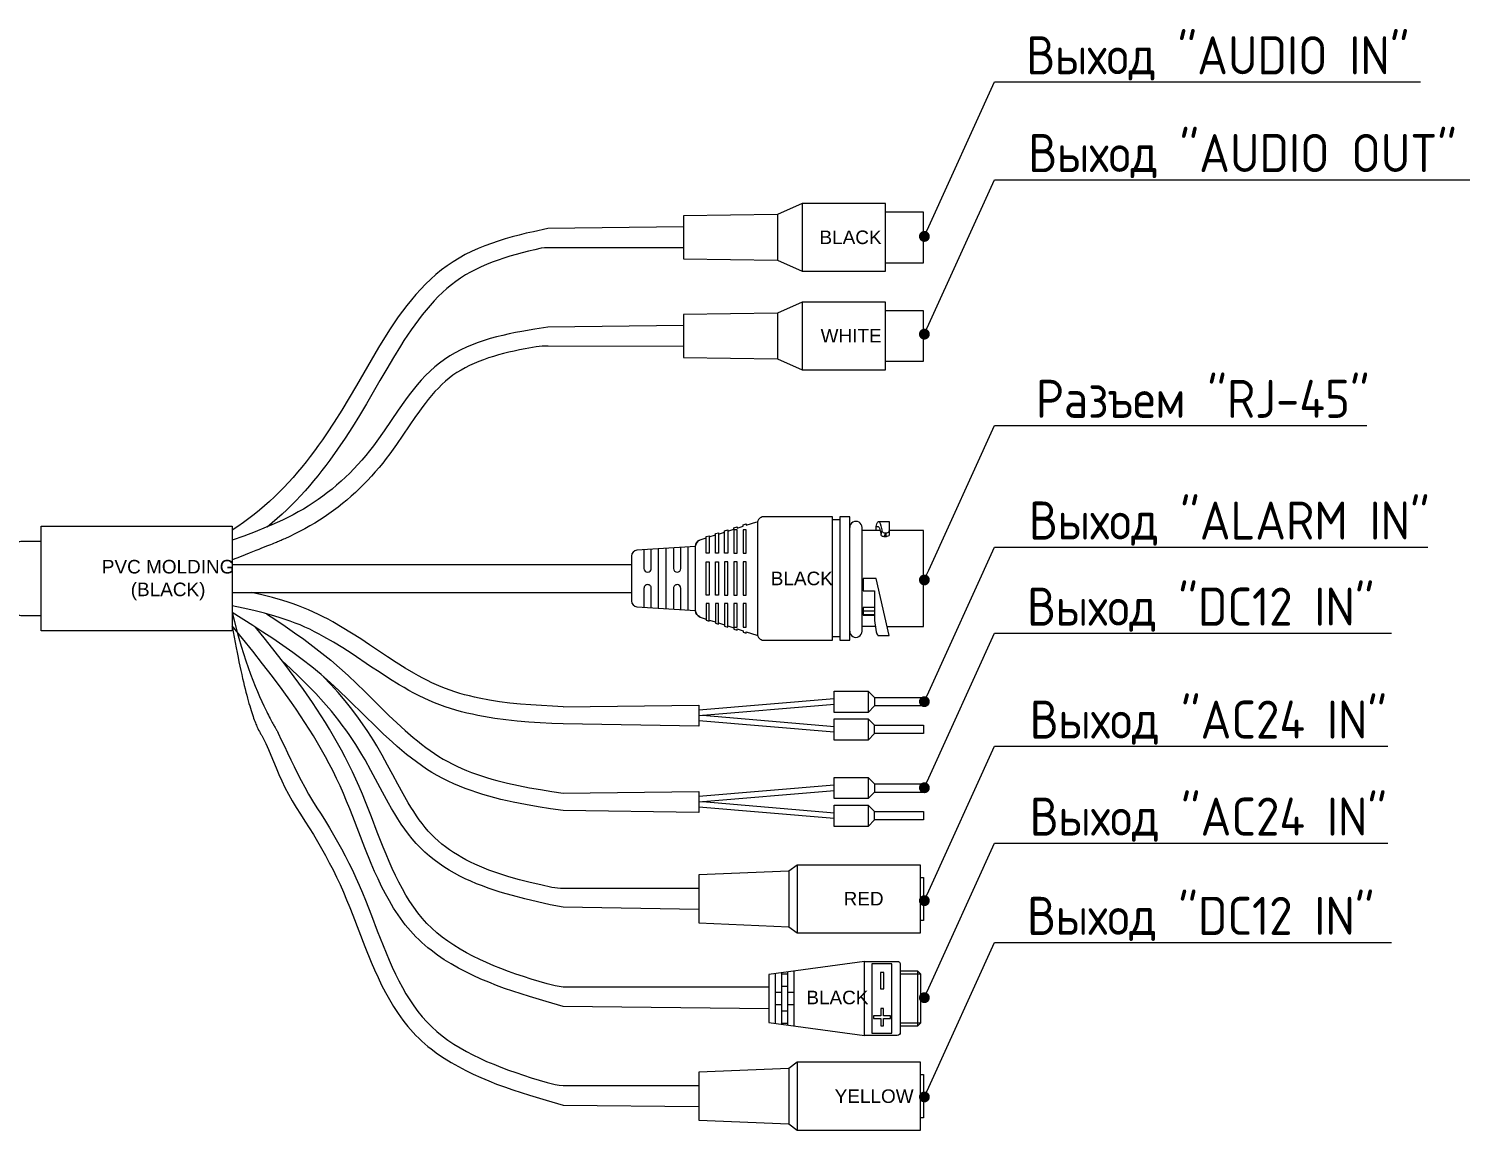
# Model space of a CAD drawing. Header units: millimetres. Extents: x -495897 to 1376592, y -28539 to 470976.
# Drawn here: x 385587 to 398875, y 250899 to 261030 of the extents above; entities that cross this region are included whole.
import ezdxf
from ezdxf import colors
from ezdxf.entities.mleader import LeaderData, LeaderLine
from ezdxf.math import Vec2, Vec3

# ---------------------------------------------------------------- set-up
doc = ezdxf.new("R2010")
doc.units = ezdxf.units.MM
for name, color, linetype in [('PDF _0', 7, 'Continuous'), ('PDF _1', 7, 'Continuous'), ('PDF _Текст', 7, 'Continuous')]:
    doc.layers.add(name, color=color, linetype=linetype)
doc.styles.add('ISOCPEUR', font='isocpeur.ttf', dxfattribs={"width": 0.9, "height": 350})
doc.styles.add('PDF Arial', font='arial.ttf')

# ---------------------------------------------------------------- blocks, each defined once
blk = doc.blocks.new('_Dot')
at = {"color": 0, "linetype": 'ByBlock', "lineweight": -2}
blk.add_line((-0.5, 0), (-1, 0), dxfattribs=at)
at = {"color": 0, "linetype": 'ByBlock', "lineweight": 0, "const_width": 0.5}
blk.add_lwpolyline([(-0.25, 0, 1), (0.25, 0, 1)], format="xyb", close=True, dxfattribs=at)

msp = doc.modelspace()

# ---------------------------------------------------------------- linework, layer by layer
at = {"layer": 'PDF _0', "lineweight": 0}
for points in [[(392702.614, 259423.479), (392476.298, 259321.465), (392476.298, 258902.267), (392702.614, 258800.254)], [(392476.298, 259321.465), (391608.756, 259310.321), (391608.756, 258913.412), (392476.298, 258902.267)], [(393468.143, 258879.121), (393819.617, 258879.121), (393819.617, 259344.611), (393468.143, 259344.611)], [(391608.756, 259208.308), (390361.449, 259192.02), (390228.575, 259163.73), (390163.423, 259149.157), (390098.272, 259132.869), (390033.12, 259115.724), (389968.826, 259096.864), (389905.389, 259077.147), (389842.81, 259056.573), (389781.087, 259033.427), (389720.222, 259008.567), (389661.071, 258981.992), (389601.921, 258952.845), (389545.342, 258921.127), (389489.62, 258887.694), (389435.613, 258850.832), (389383.321, 258812.256), (389332.743, 258771.107), (389284.736, 258728.245), (389237.587, 258682.81), (389192.153, 258636.518), (389148.433, 258587.655), (389106.427, 258537.934), (389065.279, 258486.498), (389024.988, 258434.206), (388986.411, 258380.199), (388948.692, 258325.334), (388911.83, 258269.613), (388874.968, 258213.034), (388804.673, 258099.019), (388736.093, 257982.432), (388601.504, 257750.116), (388534.638, 257634.387), (388466.057, 257522.086), (388396.62, 257411.5), (388325.468, 257303.486), (388288.606, 257250.336), (388251.744, 257198.901), (388214.882, 257147.466), (388176.305, 257096.887), (388137.729, 257047.167), (388098.295, 256998.303), (388058.861, 256950.297), (388017.713, 256903.148), (387976.565, 256856.856), (387933.702, 256812.279), (387890.839, 256767.701), (387846.262, 256724.839), (387801.685, 256682.833), (387755.393, 256642.542), (387709.101, 256602.251), (387661.095, 256563.675), (387611.374, 256525.955), (387561.653, 256489.093), (387510.218, 256453.089), (387458.782, 256417.941)], [(391608.756, 259015.425), (390361.449, 259015.425), (390331.445, 259014.568), (390301.441, 259011.139), (390242.291, 258998.28), (390183.997, 258984.564), (390125.704, 258969.991), (390069.125, 258954.56), (390012.546, 258938.272), (389957.682, 258921.127), (389903.675, 258903.125), (389850.525, 258883.408), (389799.09, 258862.834), (389748.512, 258840.545), (389698.791, 258817.399), (389650.784, 258792.539), (389604.493, 258765.964), (389559.915, 258736.817), (389516.195, 258706.813), (389474.19, 258674.237), (389433.042, 258640.804), (389392.751, 258604.8), (389354.174, 258567.08), (389315.598, 258527.647), (389278.736, 258486.498), (389241.874, 258443.636), (389206.726, 258399.916), (389171.579, 258354.481), (389137.288, 258308.189), (389103.855, 258260.183), (389070.423, 258212.177), (389037.847, 258162.456), (389005.271, 258111.878), (388941.834, 258008.15), (388880.112, 257902.708), (388817.532, 257795.551), (388693.23, 257580.38), (388628.936, 257473.223), (388563.785, 257367.78), (388496.919, 257264.052), (388427.481, 257162.039), (388357.186, 257062.597), (388320.324, 257013.734), (388283.462, 256965.727), (388245.743, 256918.578), (388207.166, 256871.429), (388167.733, 256825.138), (388128.299, 256779.703), (388087.151, 256735.126), (388046.002, 256691.406), (388003.997, 256648.543), (387960.277, 256606.537), (387916.557, 256565.389), (387871.122, 256525.098), (387824.83, 256485.664), (387778.539, 256447.088)], [(392702.614, 258516.502), (392476.298, 258414.489), (392476.298, 257994.434), (392702.614, 257892.42)], [(392476.298, 258414.489), (391608.756, 258403.345), (391608.756, 258006.435), (392476.298, 257994.434)], [(393468.143, 257972.145), (393819.617, 257972.145), (393819.617, 258436.778), (393468.143, 258436.778)], [(391608.756, 258301.331), (390361.449, 258285.043), (390241.433, 258267.041), (390122.275, 258247.324), (390063.124, 258236.18), (390004.831, 258223.321), (389946.538, 258210.462), (389889.101, 258195.889), (389832.523, 258180.458), (389776.801, 258162.456), (389721.079, 258143.596), (389667.072, 258123.022), (389613.922, 258100.734), (389561.63, 258076.73), (389510.195, 258050.155), (389461.331, 258021.009), (389412.467, 257989.29), (389366.176, 257955.857), (389320.741, 257919.853), (389277.878, 257881.276), (389236.73, 257840.128), (389197.296, 257798.122), (389159.577, 257754.402), (389122.715, 257709.825), (389087.568, 257663.533), (389053.277, 257617.242), (388986.411, 257522.086), (388856.109, 257330.918), (388790.1, 257237.477), (388756.667, 257192.9), (388722.377, 257148.323), (388688.087, 257105.46), (388652.082, 257063.455), (388615.22, 257022.306), (388577.501, 256982.015), (388538.924, 256942.582), (388499.49, 256904.862), (388460.057, 256868), (388418.908, 256831.996), (388377.76, 256796.848), (388334.897, 256763.415), (388292.035, 256730.839), (388248.315, 256699.121), (388203.737, 256669.117), (388158.303, 256639.97), (388112.868, 256612.538), (388065.719, 256585.963), (388018.57, 256560.246), (387970.564, 256535.385), (387921.7, 256511.382), (387871.979, 256488.236), (387822.259, 256465.948), (387771.681, 256444.516), (387668.81, 256403.368), (387564.225, 256363.934), (387458.782, 256327.072)], [(391608.756, 258108.449), (390365.735, 258111.021), (390337.446, 258111.878), (390309.157, 258110.163), (390282.582, 258106.734), (390256.007, 258103.305), (390153.136, 258085.303), (390102.558, 258075.873), (390052.837, 258065.586), (390003.974, 258054.442), (389955.11, 258043.297), (389907.104, 258030.439), (389860.812, 258016.723), (389814.52, 258002.149), (389769.943, 257986.719), (389726.223, 257969.573), (389683.36, 257952.428), (389642.212, 257932.711), (389601.921, 257912.137), (389563.344, 257890.706), (389525.625, 257867.56), (389488.763, 257842.7), (389453.616, 257816.125), (389420.183, 257787.835), (389386.75, 257757.831), (389355.031, 257726.113), (389323.313, 257692.68), (389292.452, 257657.533), (389262.448, 257620.671), (389232.444, 257582.951), (389203.297, 257543.518), (389174.15, 257503.227), (389145.004, 257462.936), (389087.568, 257378.925), (389029.274, 257292.342), (388969.266, 257205.759), (388907.544, 257120.033), (388875.826, 257077.171), (388843.25, 257035.165), (388808.96, 256994.017), (388774.669, 256953.726), (388739.522, 256914.292), (388703.517, 256875.716), (388666.655, 256837.996), (388629.793, 256801.134), (388591.217, 256765.13), (388552.64, 256729.982), (388513.207, 256695.692), (388472.915, 256662.259), (388431.767, 256630.541), (388389.762, 256598.822), (388347.756, 256568.818), (388304.893, 256538.814), (388261.173, 256510.525), (388217.453, 256483.95), (388172.876, 256457.375), (388127.442, 256431.657), (388082.007, 256407.654), (388035.715, 256384.508), (387989.423, 256361.362), (387943.132, 256339.931), (387931.13, 256334.787), (387925.129, 256331.358), (387918.271, 256328.787), (387909.699, 256324.5), (387897.697, 256320.214), (387890.839, 256316.785), (387883.124, 256314.213), (387873.694, 256309.927), (387864.264, 256305.641), (387852.263, 256301.354), (387839.404, 256296.211), (387825.688, 256290.21), (387809.4, 256284.209), (387792.255, 256277.351), (387772.538, 256269.636), (387751.106, 256261.063), (387727.961, 256251.634), (387703.1, 256241.347), (387675.668, 256230.202), (387645.664, 256219.058), (387613.088, 256206.199), (387578.798, 256192.483), (387541.079, 256177.052), (387501.645, 256161.622), (387458.782, 256144.477)], [(392016.809, 256410.226), (392074.245, 256428.228), (392074.245, 256440.23), (392102.535, 256449.66), (392102.535, 256437.658), (392159.114, 256455.66), (392159.114, 256467.662), (392187.403, 256476.235), (392187.403, 256465.09), (392283.416, 256495.094)], [(393048.945, 256512.239), (392980.364, 256512.239)], [(393382.417, 256416.227), (393382.417, 256451.374), (393390.132, 256477.092), (393395.276, 256489.951), (393399.562, 256495.094), (393402.134, 256497.666), (393404.706, 256498.523), (393502.433, 256498.523), (393502.433, 256375.936), (393501.576, 256370.792), (393498.147, 256367.363), (393490.431, 256362.22), (393481.002, 256358.791), (393475.858, 256357.933), (393471.572, 256357.933)], [(393382.417, 256449.66), (393388.418, 256450.517), (393394.419, 256451.374), (393401.277, 256450.517), (393404.706, 256448.802), (393407.278, 256447.088), (393410.707, 256441.944), (393413.278, 256435.944), (393417.565, 256424.799), (393423.565, 256399.939), (393426.137, 256387.08), (393426.994, 256380.222), (393427.852, 256375.078)], [(393404.706, 256498.523), (393408.135, 256497.666), (393410.707, 256495.951), (393414.136, 256490.808), (393419.279, 256480.521), (393426.137, 256457.375), (393431.281, 256433.372), (393433.852, 256420.513), (393434.71, 256414.512), (393435.567, 256409.369), (393437.282, 256405.082), (393440.711, 256401.653), (393448.426, 256396.51), (393457.856, 256393.081), (393462.999, 256393.081), (393467.285, 256392.224)], [(391755.346, 256326.215), (391818.783, 256346.789)], [(391847.073, 256356.219), (391903.652, 256374.221)], [(391931.941, 256382.794), (391988.52, 256400.796)], [(393139.814, 255520.395), (393139.814, 256427.371)], [(393420.136, 256416.227), (393252.972, 256416.227)], [(393460.427, 256357.933), (393456.141, 256357.933), (393450.998, 256358.791), (393441.568, 256361.362), (393437.282, 256363.934), (393432.995, 256367.363), (393429.566, 256371.649), (393427.852, 256375.078), (393435.567, 256409.369)], [(393471.572, 256392.224), (393475.858, 256393.081), (393481.002, 256393.081), (393490.431, 256396.51), (393494.718, 256399.082), (393498.147, 256401.653), (393501.576, 256405.94), (393502.433, 256411.083)], [(393483.573, 255531.539), (393819.617, 255531.539), (393819.617, 256416.227), (393502.433, 256416.227)], [(391381.583, 255700.418), (391381.583, 256247.347)], [(391450.164, 255696.132), (391450.164, 256251.634)], [(391654.19, 255683.273), (391654.19, 256264.492)], [(387458.782, 256101.614), (391132.122, 256101.614)], [(391279.57, 256030.462), (391279.57, 256030.462)], [(391279.57, 255917.304), (391279.57, 255917.304)], [(391552.177, 256030.462), (391552.177, 256030.462)], [(391552.177, 255917.304), (391552.177, 255917.304)], [(387458.782, 255846.152), (391132.122, 255846.152)], [(390502.896, 254794.299), (390403.455, 254798.586), (390304.87, 254803.729), (390206.286, 254810.587), (390109.416, 254818.303), (390012.546, 254827.732), (389917.391, 254839.734), (389823.95, 254854.307), (389731.366, 254872.31), (389685.932, 254882.597), (389640.497, 254892.884), (389595.92, 254904.885), (389551.343, 254916.887), (389507.623, 254930.603), (389464.76, 254945.176), (389421.04, 254960.607), (389379.034, 254977.752), (389337.029, 254995.754), (389295.023, 255014.614), (389253.875, 255034.331), (389211.87, 255055.762), (389170.721, 255078.051), (389130.43, 255101.197), (389048.991, 255149.203), (388967.552, 255200.639), (388886.113, 255252.931), (388722.377, 255362.66), (388640.08, 255417.524), (388556.069, 255471.531), (388471.201, 255523.824), (388384.618, 255574.402), (388340.898, 255598.405), (388296.321, 255621.551), (388251.744, 255643.84), (388205.452, 255665.271), (388160.017, 255685.845), (388112.868, 255704.705), (388066.576, 255722.707), (388019.427, 255739.852), (387971.421, 255756.14), (387924.272, 255770.713), (387828.259, 255799.003), (387731.39, 255823.863), (387634.52, 255846.152)], [(390502.039, 254794.299), (391750.203, 254808.873), (391750.203, 254615.99), (390502.896, 254635.707), (390397.454, 254639.994), (390292.011, 254645.994), (390186.569, 254652.852), (390081.127, 254661.425), (389976.541, 254672.569), (389872.814, 254686.285), (389821.378, 254694.001), (389769.943, 254703.43), (389718.508, 254712.86), (389667.93, 254724.005), (389616.494, 254735.149), (389566.773, 254748.008), (389516.195, 254762.581), (389466.475, 254777.154), (389416.754, 254793.442), (389367.89, 254811.445), (389319.027, 254830.304), (389271.02, 254850.878), (389223.871, 254872.31), (389176.722, 254895.456), (389130.43, 254919.459), (389084.139, 254944.319), (389038.704, 254970.037), (388994.127, 254996.612), (388905.829, 255051.476), (388818.389, 255108.055), (388731.807, 255165.491), (388560.356, 255279.506), (388474.63, 255335.228), (388388.904, 255388.377), (388302.322, 255438.098), (388259.459, 255462.101), (388215.739, 255484.39), (388172.019, 255506.679), (388127.442, 255527.253), (388082.864, 255546.112), (388037.43, 255564.115), (387991.995, 255581.26), (387944.846, 255597.548), (387898.554, 255612.978), (387851.405, 255627.552), (387755.393, 255654.127), (387657.666, 255678.13), (387558.224, 255700.418), (387458.782, 255721.85)], [(387774.252, 255648.983), (387860.835, 255592.404), (387946.561, 255534.111), (388032.286, 255474.96), (388117.155, 255414.095), (388201.166, 255352.373), (388283.462, 255287.221), (388365.759, 255221.213), (388445.483, 255151.775), (388524.351, 255080.623), (388601.504, 255007.756), (388676.942, 254934.889), (388751.524, 254861.165), (388826.105, 254787.441), (388899.829, 254714.575), (388973.553, 254644.28), (389048.991, 254575.699), (389124.43, 254510.548), (389162.149, 254478.829), (389200.725, 254448.826), (389239.302, 254418.822), (389278.736, 254390.532), (389319.027, 254363.1), (389358.46, 254337.382), (389399.609, 254312.522), (389440.757, 254289.376), (389482.762, 254267.087), (389525.625, 254246.513), (389569.345, 254226.796), (389613.922, 254207.937), (389659.357, 254189.934), (389704.792, 254172.789), (389751.083, 254157.359), (389798.232, 254141.928), (389845.381, 254128.212), (389893.388, 254114.496), (389942.251, 254102.494), (389991.115, 254090.493), (390090.556, 254068.204), (390191.713, 254048.487), (390294.583, 254031.342), (390398.311, 254015.054), (390502.896, 253999.624), (391750.203, 254015.054), (391750.203, 253822.172), (390502.896, 253839.317), (390387.167, 253855.605), (390272.295, 253873.607), (390157.422, 253894.181), (390043.407, 253916.47), (389986.829, 253928.472), (389930.25, 253941.33), (389874.528, 253955.904), (389819.664, 253970.477), (389763.942, 253986.765), (389709.935, 254003.91), (389655.928, 254021.912), (389601.921, 254041.629), (389548.771, 254062.203), (389496.478, 254085.349), (389445.043, 254108.495), (389394.465, 254134.213), (389343.887, 254161.645), (389295.023, 254189.934), (389247.017, 254220.796), (389199.011, 254252.514), (389152.719, 254285.947), (389107.284, 254320.237), (389062.707, 254355.385), (389018.987, 254391.389), (388975.267, 254429.109), (388932.404, 254466.828), (388848.393, 254543.981), (388766.097, 254623.706), (388684.658, 254703.43), (388522.636, 254863.737), (388441.197, 254940.89), (388358.901, 255016.329), (388275.747, 255089.195), (388190.021, 255159.49), (388102.581, 255227.213), (388014.284, 255293.222), (387924.272, 255357.516), (387832.546, 255420.096), (387739.962, 255480.961), (387647.379, 255541.826), (387458.782, 255660.985), (387477.642, 255578.688), (387498.216, 255500.678), (387518.79, 255424.382), (387539.364, 255352.373), (387560.796, 255282.935), (387583.084, 255216.926), (387604.516, 255153.489), (387625.947, 255094.339), (387648.236, 255037.76), (387668.81, 254983.753), (387690.241, 254934.032), (387709.958, 254886.883), (387729.675, 254843.163), (387748.535, 254802.872), (387766.537, 254765.153), (387775.11, 254748.008), (387783.682, 254731.72), (387791.397, 254716.289), (387799.113, 254700.859), (387806.828, 254687.143), (387813.686, 254673.426), (387820.544, 254661.425), (387826.545, 254649.423), (387832.546, 254639.136), (387838.547, 254628.849), (387843.69, 254619.419), (387847.976, 254611.704), (387852.263, 254603.989), (387856.549, 254597.131), (387859.978, 254591.987), (387862.55, 254586.844), (387865.121, 254582.557), (387866.836, 254579.128), (387868.55, 254574.842), (387871.122, 254571.413), (387874.551, 254564.555), (387881.409, 254549.982), (387909.699, 254490.831), (387937.988, 254429.966), (387967.135, 254368.244), (387997.139, 254306.521), (388028, 254243.084), (388059.718, 254179.647), (388092.294, 254116.21), (388125.727, 254052.774), (388160.875, 253990.194), (388197.737, 253926.757), (388236.313, 253865.035), (388275.747, 253804.169), (388315.181, 253742.447), (388353.757, 253679.867), (388390.619, 253616.431), (388427.481, 253552.136), (388463.486, 253487.842), (388497.776, 253422.691), (388531.209, 253355.825), (388564.642, 253288.959), (388595.503, 253220.379), (388626.364, 253151.798), (388655.511, 253082.36), (388684.658, 253012.923), (388739.522, 252872.333), (388792.672, 252733.457), (388846.679, 252596.297), (388874.111, 252529.431), (388902.4, 252462.565), (388930.69, 252397.413), (388960.694, 252333.976), (388991.555, 252271.397), (389023.273, 252211.389), (389056.706, 252153.096), (389090.997, 252096.517), (389127.859, 252042.51), (389166.435, 251990.217), (389206.726, 251941.354), (389248.732, 251894.204), (389294.166, 251849.627), (389341.315, 251806.764), (389391.036, 251766.473), (389443.329, 251727.897), (389497.336, 251691.035), (389553.915, 251656.745), (389612.208, 251623.312), (389673.073, 251591.593), (389734.795, 251560.732), (389798.232, 251531.585), (389864.241, 251504.153), (389930.25, 251477.578), (389998.83, 251451.861), (390068.268, 251427.858), (390138.563, 251403.854), (390209.715, 251380.708), (390281.724, 251358.42), (390355.448, 251336.988), (390391.453, 251326.701), (390429.172, 251318.129), (390466.034, 251311.271), (390502.896, 251307.842), (391750.203, 251307.842)], [(393366.129, 255705.562), (393264.116, 255705.562), (393264.116, 255636.982), (393366.129, 255636.982)], [(393264.116, 255677.273), (393366.129, 255677.273)], [(392396.573, 252013.633), (390502.896, 252037.366), (390346.876, 252081.086), (390192.57, 252127.378), (390115.417, 252151.381), (390039.978, 252176.241), (389964.54, 252202.816), (389890.816, 252230.249), (389817.949, 252258.538), (389745.94, 252288.542), (389675.645, 252320.26), (389606.207, 252353.693), (389539.341, 252389.698), (389473.333, 252427.417), (389409.038, 252466.851), (389347.316, 252508.857), (389287.308, 252553.434), (389259.019, 252576.58), (389229.872, 252600.583), (389202.44, 252625.443), (389175.008, 252651.161), (389148.433, 252676.879), (389122.715, 252703.454), (389097.855, 252731.743), (389072.994, 252760.032), (389049.848, 252788.322), (389026.702, 252818.326), (389005.271, 252848.33), (388983.84, 252879.191), (388942.691, 252941.771), (388904.115, 253006.922), (388867.253, 253072.931), (388832.963, 253140.654), (388799.53, 253210.091), (388768.669, 253279.529), (388737.807, 253350.681), (388679.514, 253494.7), (388567.214, 253783.595), (388538.924, 253855.605), (388510.635, 253925.9), (388480.631, 253996.195), (388449.77, 254064.775), (388418.051, 254133.356), (388385.475, 254200.221), (388351.185, 254267.087), (388316.038, 254332.239), (388280.033, 254397.39), (388243.171, 254461.684), (388205.452, 254525.121), (388166.875, 254587.701), (388126.584, 254650.281), (388086.293, 254711.146), (388045.145, 254772.868), (388003.14, 254833.733), (387916.557, 254953.749), (387828.259, 255072.05), (387738.248, 255189.494), (387646.521, 255305.224), (387553.08, 255420.953), (387458.782, 255536.683), (387468.212, 255483.533), (387476.785, 255432.955), (387486.215, 255384.091), (387494.787, 255336.942), (387503.36, 255291.508), (387511.932, 255247.788), (387520.505, 255205.782), (387529.077, 255166.348), (387537.65, 255127.772), (387545.365, 255090.053), (387553.08, 255054.905), (387561.653, 255021.472), (387569.368, 254988.896), (387576.226, 254958.035), (387583.942, 254928.031), (387591.657, 254900.599), (387598.515, 254874.024), (387605.373, 254848.307), (387612.231, 254824.303), (387619.089, 254801.158), (387625.09, 254779.726), (387631.948, 254759.152), (387637.949, 254740.292), (387643.95, 254721.433), (387649.95, 254704.288), (387655.094, 254688.857), (387661.095, 254673.426), (387666.238, 254659.71), (387671.382, 254645.994), (387675.668, 254633.993), (387680.812, 254622.848), (387685.098, 254612.561), (387693.67, 254593.702), (387701.386, 254578.271), (387708.244, 254565.412), (387714.244, 254554.268), (387719.388, 254545.695), (387723.674, 254538.837), (387727.103, 254533.694), (387729.675, 254530.265), (387742.534, 254505.404), (387766.537, 254454.826), (387790.54, 254401.677), (387814.543, 254346.812), (387837.689, 254289.376), (387862.55, 254231.083), (387887.41, 254171.932), (387914.842, 254111.924), (387943.132, 254050.202), (387974.85, 253989.337), (388008.283, 253927.614), (388027.143, 253896.753), (388046.002, 253865.892), (388086.293, 253804.169), (388126.584, 253742.447), (388166.875, 253680.725), (388205.452, 253617.288), (388243.171, 253553.851), (388280.033, 253489.557), (388316.038, 253425.263), (388351.185, 253359.254), (388385.475, 253293.245), (388418.051, 253226.379), (388449.77, 253157.799), (388480.631, 253089.218), (388510.635, 253018.924), (388538.924, 252947.771), (388567.214, 252876.619), (388679.514, 252586.867), (388737.807, 252443.705), (388768.669, 252372.553), (388799.53, 252302.258), (388832.963, 252233.678), (388867.253, 252165.954), (388904.115, 252099.088), (388942.691, 252034.794), (388983.84, 251972.215), (389005.271, 251941.354), (389026.702, 251911.35), (389049.848, 251881.346), (389072.994, 251852.199), (389097.855, 251823.91), (389122.715, 251796.477), (389148.433, 251769.902), (389175.008, 251743.328), (389202.44, 251718.467), (389229.872, 251693.607), (389259.019, 251669.604), (389287.308, 251646.458), (389347.316, 251601.88), (389409.038, 251559.875), (389473.333, 251519.584), (389539.341, 251482.722), (389606.207, 251446.717), (389675.645, 251413.284), (389745.94, 251381.566), (389817.949, 251351.562), (389890.816, 251322.415), (389964.54, 251295.84), (390039.978, 251269.265), (390115.417, 251244.405), (390192.57, 251220.402), (390346.876, 251174.11), (390502.896, 251129.533), (391750.203, 251114.959)], [(392396.573, 252214.818), (390502.896, 252214.818), (390466.034, 252219.104), (390429.172, 252225.962), (390391.453, 252234.535), (390355.448, 252243.965), (390281.724, 252266.253), (390209.715, 252287.685), (390138.563, 252310.831), (390068.268, 252334.834), (389998.83, 252358.837), (389930.25, 252384.555), (389864.241, 252411.129), (389798.232, 252439.419), (389734.795, 252467.708), (389673.073, 252498.57), (389612.208, 252530.288), (389553.915, 252563.721), (389497.336, 252598.868), (389443.329, 252635.73), (389391.036, 252673.45), (389341.315, 252714.598), (389294.166, 252756.603), (389248.732, 252801.181), (389206.726, 252848.33), (389166.435, 252897.193), (389127.859, 252949.486), (389090.997, 253003.493), (389056.706, 253060.072), (389023.273, 253118.365), (388991.555, 253179.23), (388960.694, 253240.953), (388930.69, 253305.247), (388902.4, 253369.541), (388874.111, 253436.407), (388846.679, 253503.273), (388792.672, 253640.434), (388739.522, 253780.166), (388684.658, 253919.899), (388655.511, 253989.337), (388626.364, 254058.774), (388595.503, 254128.212), (388564.642, 254195.935), (388531.209, 254262.801), (388497.776, 254329.667), (388463.486, 254394.818), (388427.481, 254459.97), (388390.619, 254523.407), (388353.757, 254586.844), (388315.181, 254649.423), (388275.747, 254711.146), (388236.313, 254772.011), (388196.022, 254832.876), (388112.868, 254952.892), (388028, 255070.336), (387941.417, 255186.065), (387853.12, 255300.08), (387763.108, 255413.238), (387673.096, 255525.538)], [(391755.346, 255620.694), (391818.783, 255600.977)], [(391847.073, 255591.547), (391903.652, 255573.545)], [(391931.941, 255564.972), (391988.52, 255546.112)], [(392016.809, 255537.54), (392074.245, 255519.538), (392074.245, 255507.536), (392102.535, 255498.106), (392102.535, 255510.108), (392159.114, 255492.105), (392159.114, 255480.104), (392187.403, 255470.674), (392187.403, 255482.676), (392283.416, 255451.814)], [(392016.809, 255525.538), (392016.809, 255525.538)], [(393374.702, 255531.539), (393252.972, 255531.539)], [(393264.116, 255643.84), (393366.129, 255643.84)], [(393048.945, 255435.527), (392980.364, 255435.527)], [(391750.203, 252928.912), (390502.896, 252948.629), (390384.595, 252972.632), (390267.151, 252998.349), (390151.422, 253025.782), (390036.549, 253055.786), (389979.97, 253071.216), (389924.249, 253088.361), (389868.527, 253106.364), (389813.663, 253125.223), (389759.656, 253144.94), (389706.506, 253165.514), (389654.213, 253187.803), (389602.778, 253211.806), (389552.2, 253236.666), (389502.479, 253263.241), (389453.616, 253290.674), (389406.467, 253320.677), (389361.032, 253351.539), (389315.598, 253384.972), (389272.735, 253420.119), (389230.729, 253456.124), (389190.438, 253495.558), (389151.862, 253535.849), (389115, 253578.711), (389079.852, 253622.431), (389046.419, 253667.866), (389013.844, 253714.158), (388982.982, 253761.307), (388952.979, 253809.313), (388923.832, 253858.177), (388895.542, 253907.897), (388841.535, 254008.196), (388734.378, 254207.937), (388680.371, 254305.664), (388652.082, 254353.67), (388623.792, 254399.962), (388594.646, 254446.254), (388564.642, 254491.688), (388533.781, 254537.123), (388502.919, 254580.843), (388470.344, 254624.563), (388437.768, 254667.426), (388370.045, 254752.294), (388298.893, 254834.59), (388226.026, 254914.315), (388151.445, 254993.183), (388074.292, 255070.336), (387995.424, 255145.774), (387914.842, 255220.355)], [(391750.203, 253121.794), (390502.896, 253121.794), (390477.179, 253122.651), (390451.461, 253124.366), (390425.743, 253127.795), (390400.026, 253132.081), (390298.012, 253154.37), (390198.571, 253177.516), (390099.986, 253202.376), (390003.974, 253229.808), (389956.825, 253244.382), (389910.533, 253259.812), (389865.098, 253275.243), (389820.521, 253291.531), (389775.944, 253308.676), (389733.081, 253326.678), (389690.218, 253345.538), (389649.07, 253365.255), (389608.779, 253385.829), (389569.345, 253408.117), (389530.769, 253430.406), (389493.049, 253453.552), (389457.045, 253478.412), (389421.897, 253504.13), (389387.607, 253530.705), (389354.174, 253558.994), (389322.456, 253588.141), (389292.452, 253618.145), (389262.448, 253649.864), (389234.158, 253683.296), (389205.869, 253718.444), (389179.294, 253754.449), (389152.719, 253791.311), (389127.859, 253829.887), (389102.141, 253869.321), (389078.138, 253910.469), (389030.132, 253993.623), (388982.982, 254080.206), (388935.833, 254168.503), (388887.827, 254257.658), (388838.964, 254346.812), (388788.385, 254435.109), (388761.811, 254479.687), (388734.378, 254522.55), (388706.946, 254565.412), (388678.657, 254607.418), (388620.363, 254689.714), (388559.498, 254770.296), (388496.061, 254848.307), (388431.767, 254924.602), (388364.901, 254998.326), (388296.321, 255071.193)], [(393366.129, 254877.453), (393819.617, 254877.453), (393819.617, 254802.015), (393366.129, 254802.015)], [(393819.617, 254877.453), (393819.617, 254802.015)], [(392995.795, 254559.411), (391750.203, 254663.997)], [(393000.081, 254609.99), (391785.35, 254712.003)], [(393366.129, 254546.553), (393309.55, 254486.545), (392997.509, 254486.545), (392997.509, 254682.856), (393309.55, 254682.856), (393366.129, 254622.848)], [(393309.55, 254682.856), (393309.55, 254486.545)], [(393366.129, 254083.635), (393819.617, 254083.635)], [(393366.129, 254008.196), (393819.617, 254008.196)], [(392995.795, 253765.593), (391750.203, 253870.178)], [(393000.081, 253816.171), (391785.35, 253918.184)], [(393366.129, 253752.734), (393309.55, 253692.726), (392997.509, 253692.726), (392997.509, 253889.038), (393309.55, 253889.038), (393366.129, 253829.03)], [(393309.55, 253889.038), (393309.55, 253692.726)], [(393791.328, 253223.808), (393819.617, 253223.808), (393819.617, 252826.898), (393791.328, 252826.898)], [(392453.152, 252339.12), (392453.152, 251881.346)], [(392510.588, 252346.835), (392510.588, 251874.488)], [(392510.588, 252337.405), (392567.167, 252337.405)], [(392567.167, 252354.551), (392567.167, 251866.772)], [(392623.746, 252362.266), (392623.746, 251859.057)], [(393604.446, 252365.695), (393763.039, 252365.695), (393763.039, 251855.628), (393604.446, 251855.628)], [(393604.446, 252337.405), (393791.328, 252337.405), (393791.328, 251883.917), (393604.446, 251883.917)], [(393763.039, 252365.695), (393791.328, 252337.405)], [(392510.588, 252224.248), (392567.167, 252224.248)], [(392453.152, 252167.669), (392510.588, 252167.669)], [(392567.167, 252167.669), (392623.746, 252167.669)], [(392453.152, 252053.654), (392510.588, 252053.654)], [(392510.588, 251997.075), (392567.167, 251997.075)], [(392567.167, 252053.654), (392623.746, 252053.654)], [(392510.588, 251883.917), (392567.167, 251883.917)], [(393763.039, 251855.628), (393791.328, 251883.917)], [(392578.312, 251466.434), (392578.312, 250955.51)], [(392657.179, 251523.013), (392657.179, 250898.931)], [(393791.328, 251409.855), (393819.617, 251409.855), (393819.617, 251012.946), (393791.328, 251012.946)]]:
    msp.add_lwpolyline(points, dxfattribs=at)
for points in [[(392702.614, 258800.254), (393468.143, 258800.254), (393468.143, 259423.479), (392702.614, 259423.479)], [(392702.614, 257892.42), (393468.143, 257892.42), (393468.143, 258516.502), (392702.614, 258516.502)], [(385700.552, 256455.66), (387458.782, 256455.66), (387458.782, 255492.105), (385700.552, 255492.105)], [(393048.945, 256540.529), (393048.945, 255406.38), (393139.814, 255406.38), (393139.814, 256540.529)], [(391847.073, 256205.342), (391818.783, 256205.342), (391818.783, 256358.791), (391847.073, 256367.363)], [(391931.941, 256205.342), (391903.652, 256205.342), (391903.652, 256386.223), (391931.941, 256394.795)], [(392016.809, 256205.342), (391988.52, 256205.342), (391988.52, 256412.798), (392016.809, 256422.227)], [(392102.535, 256422.227), (392074.245, 256422.227), (392074.245, 256205.342), (392102.535, 256205.342)], [(392187.403, 256422.227), (392159.114, 256422.227), (392159.114, 256205.342), (392187.403, 256205.342)], [(393460.427, 256357.933), (393467.285, 256392.224), (393471.572, 256392.224), (393471.572, 256357.933)], [(391847.073, 256127.332), (391847.073, 255820.434), (391818.783, 255820.434), (391818.783, 256127.332)], [(391931.941, 256127.332), (391931.941, 255820.434), (391903.652, 255820.434), (391903.652, 256127.332)], [(392016.809, 256127.332), (391988.52, 256127.332), (391988.52, 255820.434), (392016.809, 255820.434)], [(392102.535, 256127.332), (392074.245, 256127.332), (392074.245, 255820.434), (392102.535, 255820.434)], [(392187.403, 256127.332), (392159.114, 256127.332), (392159.114, 255820.434), (392187.403, 255820.434)], [(393264.116, 255861.582), (393366.129, 255861.582), (393366.129, 255605.263), (393366.987, 255597.548), (393367.844, 255586.403), (393370.416, 255564.972), (393376.416, 255524.681), (393384.132, 255484.39), (393389.275, 255464.673), (393393.561, 255455.243), (393396.991, 255451.814), (393398.705, 255450.1), (393401.277, 255449.243), (393502.433, 255449.243), (393383.274, 255973.883), (393264.116, 255973.883)], [(391847.073, 255742.424), (391818.783, 255742.424), (391818.783, 255588.975), (391847.073, 255579.545)], [(391931.941, 255742.424), (391903.652, 255742.424), (391903.652, 255561.543), (391931.941, 255552.971)], [(392016.809, 255742.424), (391988.52, 255742.424), (391988.52, 255534.111), (392016.809, 255525.538)], [(392102.535, 255525.538), (392102.535, 255742.424), (392074.245, 255742.424), (392074.245, 255525.538)], [(392187.403, 255525.538), (392187.403, 255742.424), (392159.114, 255742.424), (392159.114, 255525.538)], [(393819.617, 254622.848), (393819.617, 254546.553), (393366.129, 254546.553), (393366.129, 254622.848)], [(393819.617, 254008.196), (393819.617, 254083.635)], [(393819.617, 253829.03), (393819.617, 253752.734), (393366.129, 253752.734), (393366.129, 253829.03)], [(393342.126, 252428.275), (393342.126, 251792.191), (393528.151, 251792.191), (393528.151, 252428.275)], [(393453.569, 252350.264), (393422.708, 252350.264), (393422.708, 252198.53), (393453.569, 252198.53)], [(393424.423, 251925.066), (393424.423, 251858.2), (393450.998, 251858.2), (393450.998, 251925.066), (393515.292, 251925.066), (393515.292, 251949.926), (393450.998, 251949.926), (393450.998, 252016.792), (393424.423, 252016.792), (393424.423, 251949.926), (393356.7, 251949.926), (393356.7, 251925.066)], [(392578.312, 250955.51), (392657.179, 250898.931), (393791.328, 250898.931), (393791.328, 251523.013), (392657.179, 251523.013), (392578.312, 251466.434), (391750.203, 251432.144), (391750.203, 250989.8)]]:
    msp.add_lwpolyline(points, close=True, dxfattribs=at)
for points in [[(392345.995, 255406.38), (392980.364, 255406.38), (392980.364, 256540.529), (392345.995, 256540.529, 0.414213609), (392289.417, 256483.95), (392289.417, 255463.816, 0.414213609)], [(391181.843, 255712.42), (391721.913, 255678.987), (391721.913, 256268.779), (391181.843, 256235.346, 0.377039237), (391132.122, 256178.767), (391132.122, 255768.142, 0.377039237)]]:
    msp.add_lwpolyline(points, format="xyb", close=True, dxfattribs=at)
for points in [[(393139.814, 255489.105, 1.00000008), (393252.972, 255488.676), (393252.972, 256441.944, 1.00000008), (393139.814, 256442.373)], [(391721.913, 255675.129, 0.326160183), (391761.548, 255620.834, -0.326160183), (391721.913, 255674.701), (391721.913, 256272.208, -0.326160183), (391761.548, 256326.932, 0.326160183), (391721.913, 256272.636)], [(385700.552, 256314.213), (385514.098, 256314.213, 0.414213548), (385474.236, 256273.922), (385474.236, 255673.415, 0.414213548), (385513.67, 255633.553), (385700.552, 255633.553)], [(391246.137, 256239.632), (391246.137, 256065.181, 0.414213608), (391279.998, 256031.319, 0.414213608), (391313.86, 256064.752), (391313.86, 256243.061)], [(391517.887, 256255.92), (391518.744, 256065.181, 0.414213608), (391552.606, 256031.319, 0.414213608), (391585.61, 256064.752), (391585.61, 256260.206)], [(391313.86, 255703.847), (391313.86, 255883.014, 0.414213608), (391279.998, 255917.304, 0.414213607), (391246.137, 255883.014), (391246.137, 255708.134)], [(391585.61, 255687.56), (391585.61, 255883.014, 0.414213607), (391552.606, 255917.304, 0.414213607), (391517.887, 255883.014), (391517.887, 255691.846)], [(393276.118, 252450.563), (393576.586, 252451.42, -0.414213582), (393604.446, 252422.274), (393604.446, 251799.049, -0.414213582), (393576.157, 251770.76), (393276.118, 251770.76), (393276.118, 252450.563), (392396.573, 252331.405), (392396.573, 251889.061), (393276.118, 251770.76)]]:
    msp.add_lwpolyline(points, format="xyb", dxfattribs=at)
at = {"layer": 'PDF _1', "lineweight": 0}
for points in [[(392995.795, 254865.452), (391750.203, 254760.867)], [(393309.55, 254937.461), (393366.129, 254877.453), (393366.129, 254802.015), (393309.55, 254742.007), (392997.509, 254742.007), (392997.509, 254937.461), (393309.55, 254937.461), (393309.55, 254742.007)], [(393000.081, 254814.016), (391750.203, 254709.431)], [(392995.795, 254071.633), (391750.203, 253967.048)], [(393309.55, 254143.643), (393366.129, 254083.635), (393366.129, 254008.196), (393309.55, 253948.188), (392997.509, 253948.188), (392997.509, 254143.643), (393309.55, 254143.643), (393309.55, 253948.188)], [(393000.081, 254020.198), (391750.203, 253915.613)], [(392578.312, 253280.386), (392578.312, 252770.319)], [(392657.179, 253336.965), (392657.179, 252713.741)]]:
    msp.add_lwpolyline(points, dxfattribs=at)
msp.add_lwpolyline([(392578.312, 252770.319), (392657.179, 252713.741), (393791.328, 252713.741), (393791.328, 253336.965), (392657.179, 253336.965), (392578.312, 253280.386), (391750.203, 253246.953), (391750.203, 252804.61)], close=True, dxfattribs=at)

# ---------------------------------------------------------------- texts
at = {"layer": 'PDF _Текст', "lineweight": 100, "attachment_point": 7, "style": 'PDF Arial'}
for s, insert, char_height in [('BLACK', (392861.206, 259048.445), 124.7385), ('WHITE', (392871.493, 258145.311), 124.7385), ('PVC MOLDING', (386258.625, 256018.048), 124.73845), ('(BLACK)', (386524.374, 255773.474), 124.7385), ('BLACK', (392412.861, 255910.033), 124.7385), ('RED', (393083.235, 252965.774), 124.7385), ('BLACK', (392740.333, 252054.956), 124.7385), ('YELLOW', (393000.939, 251147.122), 124.7385)]:
    msp.add_mtext(s, dxfattribs=dict(at, insert=insert, char_height=char_height))

# ---------------------------------------------------------------- leaders
at = {"lineweight": 25}
ml = msp.add_multileader_mtext('Standard', dxfattribs=at)
ml.set_content('Выход "AUDIO IN"', color=256, style='ISOCPEUR')
ml.set_leader_properties(lineweight=13)
ml.set_arrow_properties(name='DOT')
ml.build(insert=Vec2(0, 0))
ml.multileader.update_dxf_attribs({"text_left_attachment_type": 6, "text_right_attachment_type": 6, "dogleg_length": 1, "arrow_head_size": 100})
ctx = ml.context
ctx.base_point, ctx.char_height, ctx.arrow_head_size, ctx.landing_gap_size, ctx.plane_origin = Vec3(394571.579, 260541.684), 350, 100, 100, Vec3(395196.691, 263410.585)
ctx.left_attachment, ctx.right_attachment, ctx.text_align_type = 6, 6, 1
notes = []
notes.append((ctx, [(0, (1, 1, 0), (394471.579, 260541.684), (1, 0), 100, [(0, [(393826.241, 259120.611)], 0, [])])]))
ctx.mtext.insert, ctx.mtext.width, ctx.mtext.alignment, ctx.mtext.flow_direction = Vec3(396526.579, 260961.684), 3832.31249, 2, 5
ml = msp.add_multileader_mtext('Standard', dxfattribs=at)
ml.set_content('Выход "AUDIO OUT"', color=256, style='ISOCPEUR')
ml.set_leader_properties(lineweight=13)
ml.set_arrow_properties(name='DOT')
ml.build(insert=Vec2(0, 0))
ml.multileader.update_dxf_attribs({"text_left_attachment_type": 6, "text_right_attachment_type": 6, "dogleg_length": 1, "arrow_head_size": 100})
ctx = ml.context
ctx.base_point, ctx.char_height, ctx.arrow_head_size, ctx.landing_gap_size, ctx.plane_origin = Vec3(394571.579, 259642.567), 350, 100, 100, Vec3(395196.691, 262511.468)
ctx.left_attachment, ctx.right_attachment, ctx.text_align_type = 6, 6, 1
notes.append((ctx, [(0, (1, 1, 0), (394471.579, 259642.567), (1, 0), 100, [(0, [(393826.241, 258221.494)], 0, [])])]))
ctx.mtext.insert, ctx.mtext.width, ctx.mtext.alignment, ctx.mtext.flow_direction = Vec3(396754.079, 260062.567), 4241.49622, 2, 5
ml = msp.add_multileader_mtext('Standard', dxfattribs=at)
ml.set_content('Разъем "RJ-45"', color=256, style='ISOCPEUR')
ml.set_leader_properties(lineweight=13)
ml.set_arrow_properties(name='DOT')
ml.build(insert=Vec2(0, 0))
ml.multileader.update_dxf_attribs({"text_left_attachment_type": 6, "text_right_attachment_type": 6, "dogleg_length": 1, "arrow_head_size": 100})
ctx = ml.context
ctx.base_point, ctx.char_height, ctx.arrow_head_size, ctx.landing_gap_size, ctx.plane_origin = Vec3(394571.579, 257381.379), 350, 100, 100, Vec3(395196.691, 260250.28)
ctx.left_attachment, ctx.right_attachment, ctx.text_align_type = 6, 6, 1
notes.append((ctx, [(0, (1, 1, 0), (394471.579, 257381.379), (1, 0), 100, [(0, [(393826.241, 255960.306)], 0, [])])]))
ctx.mtext.insert, ctx.mtext.width, ctx.mtext.alignment, ctx.mtext.flow_direction = Vec3(396386.579, 257801.379), 3540.77809, 2, 5
ml = msp.add_multileader_mtext('Standard', dxfattribs=at)
ml.set_content('Выход "ALARM IN"', color=256, style='ISOCPEUR')
ml.set_leader_properties(lineweight=13)
ml.set_arrow_properties(name='DOT')
ml.build(insert=Vec2(0, 0))
ml.multileader.update_dxf_attribs({"text_left_attachment_type": 6, "text_right_attachment_type": 6, "dogleg_length": 1, "arrow_head_size": 100})
ctx = ml.context
ctx.base_point, ctx.char_height, ctx.arrow_head_size, ctx.landing_gap_size, ctx.plane_origin = Vec3(394571.579, 256261.836), 350, 100, 100, Vec3(395196.691, 259130.737)
ctx.left_attachment, ctx.right_attachment, ctx.text_align_type = 6, 6, 1
notes.append((ctx, [(0, (1, 1, 0), (394471.579, 256261.836), (1, 0), 100, [(0, [(393826.241, 254840.763)], 0, [])])]))
ctx.mtext.insert, ctx.mtext.width, ctx.mtext.alignment, ctx.mtext.flow_direction = Vec3(396631.579, 256681.836), 3947.64738, 2, 5
ml = msp.add_multileader_mtext('Standard', dxfattribs=at)
ml.set_content('Выход "DC12 IN"', color=256, style='ISOCPEUR')
ml.set_leader_properties(lineweight=13)
ml.set_arrow_properties(name='DOT')
ml.build(insert=Vec2(0, 0))
ml.multileader.update_dxf_attribs({"text_left_attachment_type": 6, "text_right_attachment_type": 6, "dogleg_length": 1, "arrow_head_size": 100})
ctx = ml.context
ctx.base_point, ctx.char_height, ctx.arrow_head_size, ctx.landing_gap_size, ctx.plane_origin = Vec3(394571.579, 255469.701), 350, 100, 100, Vec3(395196.691, 258338.602)
ctx.left_attachment, ctx.right_attachment, ctx.text_align_type = 6, 6, 1
notes.append((ctx, [(0, (1, 1, 0), (394471.579, 255469.701), (1, 0), 100, [(0, [(393826.241, 254048.628)], 0, [])])]))
ctx.mtext.insert, ctx.mtext.width, ctx.mtext.alignment, ctx.mtext.flow_direction = Vec3(396369.079, 255889.701), 3551.86303, 2, 5
ml = msp.add_multileader_mtext('Standard', dxfattribs=at)
ml.set_content('Выход "AC24 IN"', color=256, style='ISOCPEUR')
ml.set_leader_properties(lineweight=13)
ml.set_arrow_properties(name='DOT')
ml.build(insert=Vec2(0, 0))
ml.multileader.update_dxf_attribs({"text_left_attachment_type": 6, "text_right_attachment_type": 6, "dogleg_length": 1, "arrow_head_size": 100})
ctx = ml.context
ctx.base_point, ctx.char_height, ctx.arrow_head_size, ctx.landing_gap_size, ctx.plane_origin = Vec3(394571.579, 254430.771), 350, 100, 100, Vec3(395196.691, 257299.672)
ctx.left_attachment, ctx.right_attachment, ctx.text_align_type = 6, 6, 1
notes.append((ctx, [(0, (1, 1, 0), (394471.579, 254430.771), (1, 0), 100, [(0, [(393826.241, 253009.698)], 0, [])])]))
ctx.mtext.insert, ctx.mtext.width, ctx.mtext.alignment, ctx.mtext.flow_direction = Vec3(396439.079, 254850.771), 3914.69015, 2, 5
ml = msp.add_multileader_mtext('Standard', dxfattribs=at)
ml.set_content('Выход "AC24 IN"', color=256, style='ISOCPEUR')
ml.set_leader_properties(lineweight=13)
ml.set_arrow_properties(name='DOT')
ml.build(insert=Vec2(0, 0))
ml.multileader.update_dxf_attribs({"text_left_attachment_type": 6, "text_right_attachment_type": 6, "dogleg_length": 1, "arrow_head_size": 100})
ctx = ml.context
ctx.base_point, ctx.char_height, ctx.arrow_head_size, ctx.landing_gap_size, ctx.plane_origin = Vec3(394571.579, 253538.228), 350, 100, 100, Vec3(395196.691, 256407.129)
ctx.left_attachment, ctx.right_attachment, ctx.text_align_type = 6, 6, 1
notes.append((ctx, [(0, (1, 1, 0), (394471.579, 253538.228), (1, 0), 100, [(0, [(393826.241, 252117.156)], 0, [])])]))
ctx.mtext.insert, ctx.mtext.width, ctx.mtext.alignment, ctx.mtext.flow_direction = Vec3(396439.079, 253958.228), 3778.63017, 2, 5
ml = msp.add_multileader_mtext('Standard', dxfattribs=at)
ml.set_content('Выход "DC12 IN"', color=256, style='ISOCPEUR')
ml.set_leader_properties(lineweight=13)
ml.set_arrow_properties(name='DOT')
ml.build(insert=Vec2(0, 0))
ml.multileader.update_dxf_attribs({"text_left_attachment_type": 6, "text_right_attachment_type": 6, "dogleg_length": 1, "arrow_head_size": 100})
ctx = ml.context
ctx.base_point, ctx.char_height, ctx.arrow_head_size, ctx.landing_gap_size, ctx.plane_origin = Vec3(394571.579, 252624.992), 350, 100, 100, Vec3(395196.691, 255493.893)
ctx.left_attachment, ctx.right_attachment, ctx.text_align_type = 6, 6, 1
notes.append((ctx, [(0, (1, 1, 0), (394471.579, 252624.992), (1, 0), 100, [(0, [(393826.241, 251203.919)], 0, [])])]))
ctx.mtext.insert, ctx.mtext.width, ctx.mtext.alignment, ctx.mtext.flow_direction = Vec3(396369.079, 253044.992), 3461.15586, 2, 5
for ctx, leaders in notes:
    for number, flags, end, landing, length, lines in leaders:
        leader = LeaderData()
        leader.index, (leader.has_last_leader_line, leader.has_dogleg_vector, leader.attachment_direction) = number, flags
        leader.last_leader_point, leader.dogleg_vector, leader.dogleg_length = Vec3(end), Vec3(landing), length
        for number, points, colour, breaks in lines:
            line = LeaderLine()
            line.index, line.vertices, line.color, line.breaks = number, Vec3.list(points), colors.encode_raw_color(colour), breaks
            leader.lines.append(line)
        ctx.leaders.append(leader)

doc.saveas('drawing.dxf')
